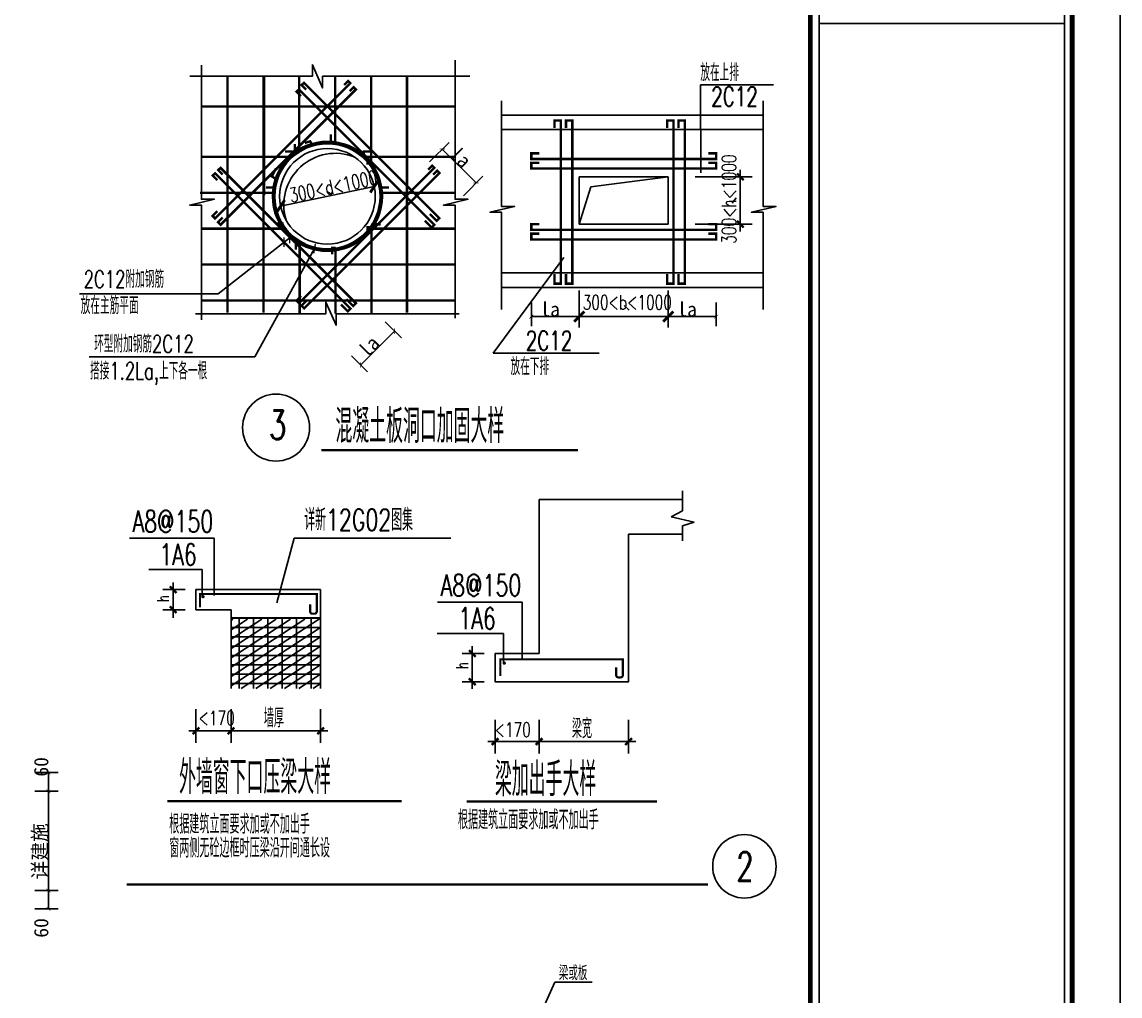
# Model space of a CAD drawing. Header units: inches. Extents: x 18712 to 314639, y 0 to 420500.
# Drawn here: x 114669 to 137612, y 379680 to 400027 of the extents above; entities that cross this region are included whole.
import ezdxf

# ---------------------------------------------------------------- set-up
doc = ezdxf.new("R2010")
doc.units = ezdxf.units.IN
doc.header["$LTSCALE"] = 1000
doc.header["$MEASUREMENT"] = 0
doc.layers.get('0').update_dxf_attribs({"true_color": 0xffffff})
for name, color, linetype, true_color in [('1', 7, 'Continuous', 0xffffff), ('BASE_SING_XT_DIM', 3, 'Continuous', 0x00ff00), ('DIM', 3, 'Continuous', 0x00ff00), ('TEXT', 7, 'Continuous', 0xffffff), ('TJ1', 7, 'Continuous', 0x848484), ('TK', 7, 'Continuous', 0xffffff), ('ZG-图框层', 4, 'Continuous', 0x00ffff), ('柱', 2, 'Continuous', 0xffff00), ('柱__箍筋', 1, 'Continuous', 0xff0000), ('柱__纵筋', 1, 'Continuous', 0xff0000), ('钢筋标注', 7, 'Continuous', 0xadadad)]:
    doc.layers.add(name, color=color, linetype=linetype, true_color=true_color)
doc.styles.add('TSSD_Rein', font='txt.shx', dxfattribs={"height": 0.2, "bigfont": 'gbcbig.shx'})
doc.dimstyles.new('TSSD_1_1', dxfattribs={"dimtxt": 300, "dimasz": 80, "dimexe": 200, "dimexo": 250, "dimgap": 60, "dimtad": 1, "dimdec": 0, "dimzin": 0, "dimdsep": 46, "dimtxsty": 'Standard', "dimblk": 'ARCHTICK', "dimblk1": 'ARCHTICK', "dimblk2": 'ARCHTICK', "dimcen": 0, "dimclrd": 256, "dimclre": 256, "dimclrt": 7, "dimadec": 0, "dimazin": 0, "dimtfac": 1, "dimtdec": 4, "dimtix": 1, "dimtmove": 2, "dimatfit": 3, "dimldrblk": 'ARCHTICK', "dimfxl": 1, "dimtolj": 1, "dimtzin": 0, "dimarcsym": 0})

# ---------------------------------------------------------------- blocks, each defined once
blk = doc.blocks.new('_DIMX')
at = {"lineweight": -3}
blk.add_line((-150, 0), (150, 0), dxfattribs=at)
at = {"lineweight": -3, "const_width": 50}
blk.add_lwpolyline([(-70, -70), (70, 70)], dxfattribs=at)
blk = doc.blocks.new('_ArchTick')
at = {"color": 0, "linetype": 'ByBlock', "const_width": 0.15}
blk.add_lwpolyline([(-0.5, -0.5), (0.5, 0.5)], dxfattribs=at)
blk = doc.blocks.new('*D80')
at = {"layer": 'Defpoints', "color": 0, "transparency": 16777216}
for p in [(123007, 396928), (124157, 396664), (123714, 396220)]:
    blk.add_point(p, dxfattribs=at)
at = {"layer": 'DIM', "lineweight": -2, "transparency": 16777216}
for p, q in [((123184, 397104), (123592, 397512)), ((123450, 397371), (124157, 396664)), ((123891, 396397), (124299, 396805))]:
    blk.add_line(p, q, dxfattribs=at)
at = {"layer": 'DIM', "lineweight": -2, "transparency": 16777216, "xscale": 80, "yscale": 80, "zscale": 80}
for p, rotation in [((123450, 397371), 135.0003632076272), ((124157, 396664), 315.0003632076272)]:
    blk.add_blockref('_ArchTick', p, dxfattribs=dict(at, rotation=rotation))
at = {"layer": 'DIM', "color": 7, "true_color": 0xffffff, "transparency": 16777216, "insert": (123834, 397199), "char_height": 300, "attachment_point": 5, "rotation": 315.0004}
blk.add_mtext('\\A1;la', dxfattribs=at)
blk = doc.blocks.new('DI')
at = {"lineweight": -3, "const_width": 30}
blk.add_lwpolyline([(-71, -71), (71, 71)], dxfattribs=at)
blk = doc.blocks.new('_ArchTick##')
at = {"color": 0, "linetype": 'ByBlock', "lineweight": -3, "const_width": 0.4}
blk.add_lwpolyline([(-0.71, -0.71), (0.71, 0.71)], dxfattribs=at)
blk = doc.blocks.new('*D81')
at = {"layer": 'Defpoints', "color": 0, "transparency": 16777216}
for p in [(122084, 393939), (121377, 393232), (121747, 392862)]:
    blk.add_point(p, dxfattribs=at)
at = {"layer": 'DIM', "lineweight": -2, "transparency": 16777216}
for p, q in [((122261, 393763), (122596, 393428)), ((122454, 393569), (121747, 392862)), ((121554, 393056), (121889, 392721))]:
    blk.add_line(p, q, dxfattribs=at)
at = {"layer": 'DIM', "lineweight": -2, "transparency": 16777216, "xscale": 80, "yscale": 80, "zscale": 80}
for p, rotation in [((122454, 393569), 44.99963679238986), ((121747, 392862), 224.9996367923898)]:
    blk.add_blockref('_ArchTick', p, dxfattribs=dict(at, rotation=rotation))
at = {"layer": 'DIM', "color": 7, "true_color": 0xffffff, "transparency": 16777216, "insert": (121919, 393246), "char_height": 300, "attachment_point": 5, "rotation": 44.9996}
blk.add_mtext('\\A1;la', dxfattribs=at)
blk = doc.blocks.new('*D82')
at = {"layer": 'Defpoints', "color": 0, "transparency": 16777216}
for p in [(125312, 394417), (126312, 394417), (126312, 393872)]:
    blk.add_point(p, dxfattribs=at)
at = {"layer": 'DIM', "lineweight": -2, "transparency": 16777216}
for p, q in [((125312, 394167), (125312, 393672)), ((126312, 394167), (126312, 393672)), ((125312, 393872), (126312, 393872))]:
    blk.add_line(p, q, dxfattribs=at)
at = {"layer": 'DIM', "lineweight": -2, "transparency": 16777216, "xscale": 80, "yscale": 80, "zscale": 80, "rotation": 180}
blk.add_blockref('_ArchTick', (125312, 393872), dxfattribs=at)
at = {"layer": 'DIM', "lineweight": -2, "transparency": 16777216, "xscale": 80, "yscale": 80, "zscale": 80}
blk.add_blockref('_ArchTick', (126312, 393872), dxfattribs=at)
at = {"layer": 'DIM', "color": 7, "true_color": 0xffffff, "transparency": 16777216, "insert": (125705, 394022), "char_height": 300, "attachment_point": 5}
blk.add_mtext('\\A1;la', dxfattribs=at)
blk = doc.blocks.new('*D83')
at = {"layer": 'Defpoints', "color": 0, "transparency": 16777216}
for p in [(128174, 394417), (129174, 394417), (129174, 393872)]:
    blk.add_point(p, dxfattribs=at)
at = {"layer": 'DIM', "lineweight": -2, "transparency": 16777216}
for p, q in [((128174, 394167), (128174, 393672)), ((129174, 394167), (129174, 393672)), ((128174, 393872), (129174, 393872))]:
    blk.add_line(p, q, dxfattribs=at)
at = {"layer": 'DIM', "lineweight": -2, "transparency": 16777216, "xscale": 80, "yscale": 80, "zscale": 80, "rotation": 180}
blk.add_blockref('_ArchTick', (128174, 393872), dxfattribs=at)
at = {"layer": 'DIM', "lineweight": -2, "transparency": 16777216, "xscale": 80, "yscale": 80, "zscale": 80}
blk.add_blockref('_ArchTick', (129174, 393872), dxfattribs=at)
at = {"layer": 'DIM', "color": 7, "true_color": 0xffffff, "transparency": 16777216, "insert": (128567, 394022), "char_height": 300, "attachment_point": 5}
blk.add_mtext('\\A1;la', dxfattribs=at)
blk = doc.blocks.new('*D98')
at = {"layer": 'Defpoints', "color": 0, "transparency": 16777216}
for p in [(114689, 384347), (115222, 384347), (114689, 383958)]:
    blk.add_point(p, dxfattribs=at)
at = {"layer": 'DIM', "lineweight": -2, "transparency": 16777216}
for p, q in [((114939, 384347), (115422, 384347)), ((115222, 383958), (115222, 384347)), ((114939, 383958), (115422, 383958))]:
    blk.add_line(p, q, dxfattribs=at)
at = {"layer": 'DIM', "lineweight": -2, "transparency": 16777216, "xscale": 80, "yscale": 80, "zscale": 80}
for p, rotation in [((115222, 384347), 90), ((115222, 383958), 270)]:
    blk.add_blockref('_ArchTick', p, dxfattribs=dict(at, rotation=rotation))
at = {"layer": 'DIM', "color": 7, "true_color": 0xffffff, "transparency": 16777216, "insert": (115072, 384467), "char_height": 300, "attachment_point": 5, "rotation": 90}
blk.add_mtext('\\A1;60', dxfattribs=at)
blk = doc.blocks.new('*D116')
at = {"layer": 'Defpoints', "color": 0, "transparency": 16777216}
for p in [(114689, 383958), (115222, 383958), (114689, 381882)]:
    blk.add_point(p, dxfattribs=at)
at = {"layer": 'DIM', "lineweight": -2, "transparency": 16777216}
for p, q in [((114939, 383958), (115422, 383958)), ((115222, 381882), (115222, 383958)), ((114939, 381882), (115422, 381882))]:
    blk.add_line(p, q, dxfattribs=at)
at = {"layer": 'DIM', "lineweight": -2, "transparency": 16777216, "xscale": 80, "yscale": 80, "zscale": 80}
for p, rotation in [((115222, 383958), 90), ((115222, 381882), 270)]:
    blk.add_blockref('_ArchTick', p, dxfattribs=dict(at, rotation=rotation))
at = {"layer": 'DIM', "color": 7, "true_color": 0xffffff, "transparency": 16777216, "insert": (115058, 382703), "char_height": 300, "attachment_point": 5, "rotation": 90}
blk.add_mtext('\\A1;详建施', dxfattribs=at)
blk = doc.blocks.new('*D117')
at = {"layer": 'Defpoints', "color": 0, "transparency": 16777216}
for p in [(114689, 381882), (115222, 381882), (114689, 381498)]:
    blk.add_point(p, dxfattribs=at)
at = {"layer": 'DIM', "lineweight": -2, "transparency": 16777216}
for p, q in [((114939, 381882), (115422, 381882)), ((115222, 381498), (115222, 381882)), ((114939, 381498), (115422, 381498))]:
    blk.add_line(p, q, dxfattribs=at)
at = {"layer": 'DIM', "lineweight": -2, "transparency": 16777216, "xscale": 80, "yscale": 80, "zscale": 80}
for p, rotation in [((115222, 381882), 90), ((115222, 381498), 270)]:
    blk.add_blockref('_ArchTick', p, dxfattribs=dict(at, rotation=rotation))
at = {"layer": 'DIM', "color": 7, "true_color": 0xffffff, "transparency": 16777216, "insert": (115072, 381102), "char_height": 300, "attachment_point": 5, "rotation": 90}
blk.add_mtext('\\A1;60', dxfattribs=at)

msp = doc.modelspace()

# ---------------------------------------------------------------- linework, layer by layer
at = {"lineweight": -3}
for p, q in [((119735, 396409.8), (119735, 398891.7)), ((128851.5, 396873.7), (128849, 398716)), ((128849, 398716), (130374.9, 398716)), ((124688.1, 398083.4), (130152.8, 398083.4)), ((124688.1, 397783.4), (130152.8, 397783.4)), ((128173.9, 396789.6), (126312.2, 396789.6)), ((126312.2, 396789.6), (126312.2, 395802.4)), ((126551.7, 396581.6), (128173.9, 396789.6)), ((128173.9, 395802.4), (128173.9, 396789.6)), ((128738.2, 396789.6), (129928.1, 396789.6)), ((129678.1, 396790.6), (129678.1, 396791.6)), ((129678.1, 395802.4), (129678.1, 396789.6)), ((121035.3, 396487), (121146.1, 396422)), ((126312.2, 395802.4), (126551.7, 396581.6)), ((126312.2, 395802.4), (128173.9, 395802.4)), ((128738.2, 395802.4), (129928.1, 395802.4)), ((129678.1, 395801.4), (129678.1, 395800.4)), ((120271.9, 395524.1), (118767.8, 394348.2)), ((120782.1, 395293.6), (119535.2, 393029.2)), ((125989.3, 395106.2), (124511.3, 393107.1)), ((124688.1, 394783.4), (130152.8, 394783.4)), ((124688.1, 394483.4), (130152.8, 394483.4)), ((115868.8, 394348.2), (118767.8, 394348.2)), ((119535.2, 393029.2), (116075.9, 393029.2)), ((124511.3, 393107.1), (126728.3, 393107.1)), ((125473.5, 390052.2), (128468.1, 390052.2)), ((125473.5, 390052.2), (125473.5, 386834.7)), ((128467.5, 390233.2), (128467.5, 389812.4)), ((128467.5, 389812.4), (128235.4, 389690)), ((128235.4, 389690), (128713, 389576.8)), ((128713, 389576.8), (128468.1, 389503)), ((128468.1, 389503), (128468.1, 389190.6)), ((118686.8, 389242.9), (116916.3, 389242.9)), ((119991.2, 387891), (120356.3, 389242.9)), ((123629.5, 389242.9), (120356.3, 389242.9)), ((127344.1, 389330), (128468.1, 389330)), ((127344.1, 389330), (127344.1, 386245.3)), ((118433.1, 388589.7), (117317.6, 388589.7)), ((118304.1, 387750.4), (118304.1, 388168.7)), ((118304.1, 388168.7), (120907.9, 388168.7)), ((120907.9, 387579.3), (120907.9, 388168.7)), ((119037.4, 387750.4), (118304.1, 387750.4)), ((119037.4, 387750.4), (119037.4, 386105.8)), ((125122.9, 387908.9), (123352.4, 387908.9)), ((120907.9, 387579.3), (119037.4, 387579.3)), ((119037.4, 386356.2), (120907.9, 387572.3)), ((119037.4, 387570.7), (120907.9, 387570.7)), ((119037.4, 387526.3), (119077.8, 387552.6)), ((119037.4, 387331.3), (119377.7, 387552.6)), ((119037.4, 387136.3), (119677.7, 387552.6)), ((119037.4, 386941.3), (119977.7, 387552.6)), ((119037.4, 386746.3), (120277.6, 387552.6)), ((119037.4, 386551.2), (120577.6, 387552.6)), ((119208.2, 386105.8), (119208.2, 387552.6)), ((119508.2, 386105.8), (119508.2, 387552.6)), ((119808.2, 386105.8), (119808.2, 387552.6)), ((120108.2, 386105.8), (120108.2, 387552.6)), ((120408.2, 386105.8), (120408.2, 387552.6)), ((120708.2, 386105.8), (120708.2, 387552.6)), ((120907.9, 387579.3), (120907.9, 386105.8)), ((119037.4, 386161.2), (120907.9, 387377.3)), ((119037.4, 387375.7), (120907.9, 387375.7)), ((119037.4, 387180.7), (120907.9, 387180.7)), ((119252.1, 386105.8), (120907.9, 387182.3)), ((124727.3, 387255.7), (123341.3, 387255.7)), ((119037.4, 386985.7), (120907.9, 386985.7)), ((119552.1, 386105.8), (120907.9, 386987.3)), ((119037.4, 386790.7), (120907.9, 386790.7)), ((119852, 386105.8), (120907.9, 386792.2)), ((119037.4, 386595.7), (120907.9, 386595.7)), ((119037.4, 386400.7), (120907.9, 386400.7)), ((120152, 386105.8), (120907.9, 386597.2)), ((120452, 386105.8), (120907.9, 386402.2)), ((119037.4, 386205.7), (120907.9, 386205.7)), ((120751.9, 386105.8), (120907.9, 386207.2)), ((125360.5, 378982.2), (125802.4, 379966.5)), ((125802.4, 379966.5), (126580.3, 379966.5))]:
    msp.add_line(p, q, dxfattribs=at)
at = {"color": 0, "linetype": 'ByBlock', "lineweight": -3}
for p, q in [((122029.2, 396589.2), (120073.9, 396180.1)), ((126312.2, 394416.8), (126312.2, 393647.4)), ((128173.9, 394416.8), (128173.9, 393647.4)), ((128323.9, 393872.4), (126162.2, 393872.4)), ((117614.1, 388168.7), (118077.7, 388168.7)), ((117827.7, 388167.7), (117827.7, 387580.3)), ((117614.1, 387750), (118077.7, 387750)), ((123864.5, 386834.7), (124328.1, 386834.7)), ((124078.1, 386833.7), (124078.1, 386246.3)), ((123864.5, 386245.3), (124328.1, 386245.3)), ((118304.1, 385672.1), (118304.1, 384968.7)), ((119037.4, 385672.1), (119037.4, 384968.7)), ((120907.9, 385672.1), (120907.9, 384968.7)), ((124554.5, 385448.3), (124554.5, 384744.9)), ((125473.5, 385448.3), (125473.5, 384744.9)), ((127344.1, 385448.3), (127344.1, 384744.9)), ((118304.1, 385218.7), (118953.3, 385218.7)), ((119037.4, 385218.7), (120907.9, 385218.7)), ((124554.5, 384994.9), (125389.5, 384994.9)), ((125473.5, 384994.9), (127260, 384994.9))]:
    msp.add_line(p, q, dxfattribs=at)
at = {"lineweight": -3}
for points in [[(123716.9, 393842.6), (123716.9, 396203.1), (123474.6, 396203.1), (123989.5, 396324.1), (123716.9, 396324.1), (123716.9, 399231)], [(118416.5, 393805.5), (118416.5, 396203.1), (118174.2, 396203.1), (118689.1, 396324.1), (118416.5, 396324.1), (118416.5, 399123.9)], [(118174.3, 398891.7), (120737, 398891.7), (120737, 399133.9), (120949, 398649.6), (120949, 398891.7), (124029.2, 398891.7)], [(124688.1, 394024.1), (124688.1, 396052), (124445.8, 396052), (124960.7, 396173.1), (124688.1, 396173.1), (124688.1, 398382.6)], [(130152.8, 394024.1), (130152.8, 396052), (129910.5, 396052), (130425.4, 396173.1), (130152.8, 396173.1), (130152.8, 398382.6)], [(118292.4, 393933), (121021.2, 393933), (121021.2, 394175.1), (121233.3, 393690.9), (121233.3, 393933), (123805.8, 393933)], [(127344.1, 386834.7), (127344.1, 386245.3), (124554.5, 386245.3), (124554.5, 386834.7), (125473.5, 386834.7)]]:
    msp.add_lwpolyline(points, dxfattribs=at)
for points, const_width in [([(121401.4, 398712), (121484.9, 398795.5), (121531.8, 398748.7), (118705, 395921.9), (118651.7, 395975.2), (118750.5, 396074)], 50), ([(118963.2, 393958.1), (118963.2, 398891.7)], 50), ([(119713.2, 393958.1), (119713.2, 398891.7)], 50), ([(120463.2, 397321.9), (120463.2, 398891.7)], 50), ([(120607, 398614.9), (120511, 398710.8), (120563, 398755.7), (123389.8, 395929), (123333.9, 395873.1), (123191.5, 396015.5)], 50), ([(121213.2, 397494.3), (121213.2, 398891.7)], 50), ([(121963.2, 397011.7), (121963.2, 398891.7)], 50), ([(122713.2, 393958.1), (122713.2, 398891.7)], 50), ([(121515.2, 398580.9), (121598.6, 398664.3), (121645.5, 398617.5), (118818.7, 395790.7), (118765.4, 395844), (118864.2, 395942.8)], 50), ([(120501.5, 398476.6), (120405.5, 398572.6), (120457.6, 398617.5), (123284.3, 395790.7), (123228.5, 395734.8), (123086, 395877.3)], 50), ([(118416.5, 398261.3), (123716.9, 398261.3)], 50), ([(125798.4, 397809.8), (125798.4, 397968.3), (125930.6, 397968.3), (125930.6, 394561), (125798.4, 394561), (125798.4, 394759.1)], 50), ([(126036.3, 397809.8), (126036.3, 397968.3), (126168.5, 397968.3), (126168.5, 394561), (126036.3, 394561), (126036.3, 394759.1)], 50), ([(128150.8, 397809.8), (128150.8, 397968.3), (128282.9, 397968.3), (128282.9, 394561), (128150.8, 394561), (128150.8, 394759.1)], 50), ([(128388.6, 397809.8), (128388.6, 397968.3), (128520.8, 397968.3), (128520.8, 394561), (128388.6, 394561), (128388.6, 394759.1)], 50), ([(121220.9, 397495.7), (121120.2, 397495.7), (121120.2, 397678.6)], 50), ([(120470.9, 397323.4), (120370.4, 397323.4), (120370.4, 397481)], 50), ([(120733.7, 397462.6), (120689.8, 397535.6), (120580, 397499.1)], 50), ([(118416.5, 397209.7), (120325.8, 397209.7)], 50), ([(120325.8, 397209.7), (120325.8, 397323.4), (120161.8, 397323.4)], 50), ([(121777.3, 397209.7), (123716.9, 397209.7)], 50), ([(121814.6, 397209.7), (121814.6, 397323.4), (121980.1, 397323.4)], 50), ([(121970.9, 397073.6), (121886.1, 397073.6), (121886.1, 397208.5)], 50), ([(125481.3, 397283.2), (125312.2, 397283.2), (125312.2, 397164.4), (129173.9, 397164.4), (129173.9, 397283.2), (129009.8, 397283.2)], 50), ([(118862.6, 396837.8), (118766.6, 396933.8), (118818.7, 396978.6), (121645.5, 394151.9), (121589.6, 394096), (121447.2, 394238.5)], 50), ([(119985.8, 396741.4), (119890.3, 396799.4), (119973.9, 396966.5)], 50), ([(123154, 396942), (123237.5, 397025.5), (123284.3, 396978.6), (120457.6, 394151.9), (120404.2, 394205.2), (120503.1, 394304)], 50), ([(123260.1, 396836), (123343.5, 396919.4), (123390.4, 396872.6), (120563.6, 394045.8), (120510.3, 394099.1), (120609.1, 394197.9)], 50), ([(125481.3, 397085.1), (125312.2, 397085.1), (125312.2, 396966.3), (129173.9, 396966.3), (129173.9, 397085.1), (129009.8, 397085.1)], 50), ([(118749.5, 396724.6), (118653.5, 396820.6), (118705.6, 396865.5), (121532.4, 394038.7), (121476.5, 393982.9), (121334, 394125.3)], 50), ([(119956, 396459.7), (118386.2, 396459.7)], 50), ([(119929.4, 396459.7), (119929.4, 396568.1), (119765.8, 396568.1)], 50), ([(122147.1, 396459.7), (123716.9, 396459.7)], 50), ([(122173.7, 396459.7), (122173.7, 396568.1), (122337.2, 396568.1)], 50), ([(120110.4, 395709.7), (120110.4, 395818.8), (119978.8, 395818.8)], 50), ([(121970.9, 393933), (121970.9, 395782.8)], 50), ([(121993.4, 395702.9), (121993.4, 395799.4), (122161.5, 395799.4)], 50), ([(125481.3, 395802.4), (125312.2, 395802.4), (125312.2, 395683.6), (129173.9, 395683.6), (129173.9, 395802.4), (129009.8, 395802.4)], 50), ([(118416.5, 395709.7), (120137, 395709.7)], 50), ([(121970.9, 395738.3), (121886.1, 395738.3), (121886.1, 395579.4)], 50), ([(121975.2, 395709.7), (123716.9, 395709.7)], 50), ([(125481.3, 395604.3), (125312.2, 395604.3), (125312.2, 395485.5), (129173.9, 395485.5), (129173.9, 395604.3), (129009.8, 395604.3)], 50), ([(120470.9, 395426.7), (120388.7, 395426.7), (120388.7, 395270.4)], 50), ([(120470.9, 393933), (120470.9, 395453.3)], 50), ([(121220.9, 395309), (121147.6, 395309), (121147.6, 395173.9)], 50), ([(121220.9, 393933), (121220.9, 395309)], 50), ([(118416.5, 394959.7), (123716.9, 394959.7)], 50), ([(118416.5, 394209.7), (123716.9, 394209.7)], 50), ([(120926.4, 391081.4), (126285.8, 391081.4)], 45), ([(116856.2, 382008.3), (129004.8, 382008.3)], 45)]:
    msp.add_lwpolyline(points, dxfattribs=dict(at, const_width=const_width))
for centre, radius in [((121051.5, 396384.7), 1148.8), ((121051.5, 396384.7), 1143.8), ((121051.5, 396384.7), 1133.8), ((121051.5, 396384.7), 1123.8), ((121051.5, 396384.7), 1118.8), ((121051.5, 396384.7), 1108.8), ((121051.5, 396384.7), 1098.8), ((121051.5, 396384.7), 998.8), ((119977.2, 391552.7), 700)]:
    msp.add_circle(centre, radius, dxfattribs=at)
msp.add_arc((121217.8, 396204), 1079.4, 68.08025, 197.17452, dxfattribs=at)
at = {"layer": '1', "lineweight": -3}
msp.add_circle((129763.3, 382388.9), 662.8, dxfattribs=at)
at = {"layer": 'BASE_SING_XT_DIM', "lineweight": -3}
for p, q in [((129507, 396245.1), (129591.5, 396356.1)), ((127248.2, 394103.2), (127359, 394003.7))]:
    msp.add_line(p, q, dxfattribs=at)
at = {"layer": 'TJ1', "color": 0, "linetype": 'Continuous', "lineweight": -3, "const_width": 50}
for points in [[(117704.7, 383749.3), (122602.8, 383749.3)], [(123960.1, 383745), (127938.6, 383745)]]:
    msp.add_lwpolyline(points, dxfattribs=at)
at = {"layer": 'TK', "lineweight": -3}
msp.add_lwpolyline([(18712.2, 420500), (18712.2, 336400), (137612.2, 336400), (137612.2, 420500)], close=True, dxfattribs=at)
for points, const_width in [([(21212.2, 419500), (21212.2, 337400), (136612.2, 337400), (136612.2, 419500)], 100), ([(131323.9, 412083.8), (136450.9, 412083.8), (136450.9, 355393.9), (131323.9, 355393.9)], 34.7)]:
    msp.add_lwpolyline(points, close=True, dxfattribs=dict(at, const_width=const_width))
at = {"layer": 'TK', "lineweight": -3, "const_width": 100}
msp.add_lwpolyline([(131140.8, 337445.7), (131140.8, 419500)], dxfattribs=at)
at = {"layer": 'TK', "lineweight": -3}
for points in [[(131140.8, 337445.7), (136612.2, 337445.7), (136612.2, 419500)], [(131323.9, 399995.2), (136450.9, 399995.2)]]:
    msp.add_lwpolyline(points, dxfattribs=at)
at = {"layer": 'ZG-图框层', "lineweight": -3}
msp.add_lwpolyline([(18712.2, 336400), (137612.2, 336400), (137612.2, 420500), (18712.2, 420500)], close=True, dxfattribs=at)
at = {"layer": 'ZG-图框层', "lineweight": -3, "const_width": 100}
msp.add_lwpolyline([(21212.2, 337400), (136612.2, 337400), (136612.2, 419500), (21212.2, 419500)], close=True, dxfattribs=at)
at = {"layer": '柱', "color": 2, "lineweight": -3, "true_color": 0xffff00}
for p, q in [((118686.8, 388048.7), (118686.8, 389242.9)), ((118433.1, 388021.9), (118433.1, 388589.7)), ((125122.9, 386714.7), (125122.9, 387908.9)), ((124727.3, 386634), (124727.3, 387255.7))]:
    msp.add_line(p, q, dxfattribs=at)
at = {"layer": '柱__箍筋', "lineweight": -3, "const_width": 35}
for points in [[(118468.1, 388021.9, 1), (118433.1, 388021.9, 1)], [(124762.3, 386634, 1), (124727.3, 386634, 1)]]:
    msp.add_lwpolyline(points, format="xyb", close=True, dxfattribs=at)
at = {"layer": '柱__纵筋', "lineweight": -3, "const_width": 45}
for points in [[(120689.2, 387860.8), (120689, 387715.3, 0.4144495), (120739, 387665.3), (120779.8, 387665.3, 0.4142187), (120829.8, 387715.3), (120829.8, 388077.8), (118386.8, 388077.8), (118386.8, 387801.6)], [(127083.5, 386548.2), (127083.3, 386385.1, 0.4144495), (127133.3, 386335), (127174.1, 386335, 0.4142187), (127224.1, 386385), (127224.1, 386714.7), (124665.4, 386714.7), (124665.4, 386365.3)]]:
    msp.add_lwpolyline(points, format="xyb", dxfattribs=at)

# ---------------------------------------------------------------- block references
for name, p, rotation in [('_DIMX', (129678.1, 396789.6), 270), ('_DIMX', (129678.1, 395802.4), 90), ('DI', (120261.6, 395503.7), 45.00000048999321), ('DI', (120145.7, 395425.4), 45.00000048999321), ('DI', (120782.1, 395293.6), 34.99999956216624)]:
    msp.add_blockref(name, p, dxfattribs=dict(rotation=rotation))
at = {"color": 0, "linetype": 'ByBlock'}
for p, xscale, yscale, rotation in [((122029.2, 396589.2), 150.0000000038639, 150.0000000038639, 11.81631002154342), ((120073.9, 396180.1), 150.0000000038639, 150.0000000038639, 191.8163100215434), ((128173.9, 393872.4), 150, 150, 180)]:
    msp.add_blockref('_ArchTick##', p, dxfattribs=dict(at, xscale=xscale, yscale=yscale, rotation=rotation))
at = {"color": 0, "linetype": 'ByBlock', "xscale": 150, "yscale": 150}
msp.add_blockref('_ArchTick##', (126312.2, 393872.4), dxfattribs=at)
at = {"color": 0, "linetype": 'ByBlock'}
for p, rotation in [((117827.7, 388168.7), 90), ((117827.7, 387750), 270), ((124078.1, 386834.7), 90), ((124078.1, 386245.3), 270), ((118304.1, 385218.7), 180), ((119037.4, 385218.7), 180), ((124554.5, 384994.9), 180), ((125473.5, 384994.9), 180)]:
    msp.add_blockref('_DIMX', p, dxfattribs=dict(at, rotation=rotation))
for p in [(120907.9, 385218.7), (127344.1, 384994.9)]:
    msp.add_blockref('_DIMX', p, dxfattribs=at)

# ---------------------------------------------------------------- texts
at = {"style": 'TSSD_Rein', "width": 0.7}
for s, height, p in [('放在上排', 360, (128843.4, 398792)), ('2C12', 400, (129071.1, 398270.9)), ('2C12附加钢筋', 360, (115956.9, 394473.8)), ('放在主筋平面', 360, (115896.3, 393924.2)), ('300<b<1000', 300, (126385.5, 394022.4)), ('环型附加钢筋2C12', 360, (116176.6, 393122.1)), ('2C12', 400, (125195.1, 393170.2)), ('放在下排', 360, (124877.1, 392651.2)), ('搭接1.2La,上下各一根', 360, (116092.3, 392558.2)), ('3', 600, (119831.8, 391310.2)), ('墙厚', 400, (119723.6, 385289.8)), ('<170', 300, (118358.6, 385339.6)), ('梁宽', 400, (126159.8, 385066)), ('<170', 300, (124545.5, 385095.9)), ('根据建筑立面要求加或不加出手', 400, (117745.4, 383070.7)), ('根据建筑立面要求加或不加出手', 400, (123779.1, 383161.6)), ('窗两侧无砼边框时压梁沿开间通长设', 400, (117745.4, 382572.8)), ('2', 600, (129595, 382086.9)), ('梁或板', 300, (125885.8, 380011.2))]:
    msp.add_text(s, height=height, dxfattribs=at).set_placement(p)
for s, rotation, p in [('300<h<1000', 90, (129590.2, 395394.2)), ('300<d<1000', 12, (120289.9, 396250.2))]:
    msp.add_text(s, height=300, rotation=rotation, dxfattribs=at).set_placement(p)
at = {"color": 1, "true_color": 0xff0000, "style": 'TSSD_Rein', "width": 0.7}
for s, p in [('混凝土板洞口加固大样', (121218, 391232.2)), ('外墙窗下口压梁大样', (117951.7, 383898.4)), ('梁加出手大样', (124550.7, 383854.3))]:
    msp.add_text(s, height=700, dxfattribs=at).set_placement(p)
at = {"layer": 'TEXT', "color": 0, "style": 'TSSD_Rein', "width": 0.7}
for s, p in [('A8@150', (116978.4, 389369.9)), ('详新12G02图集', (120567.5, 389401.5)), ('1A6', (117536.8, 388676.9)), ('A8@150', (123414.6, 388035.9)), ('1A6', (123787.3, 387342.8))]:
    msp.add_text(s, height=450, dxfattribs=at).set_placement(p)
at = {"layer": '钢筋标注', "style": 'TSSD_Rein', "width": 0.7}
for p in [(117740.8, 387911.7), (123991.2, 386512.8)]:
    msp.add_text('h', height=250, rotation=90, dxfattribs=at).set_placement(p)

# ---------------------------------------------------------------- dimensions: what is measured, and where the dimension line sits
at = {"layer": 'DIM'}
for base, p1, p2, angle, text, picture, middle in [((124157.4, 396663.8), (123006.9, 396927.6), (123714.1, 396220.4), 315.00036, 'la', '*D80', (123834.2, 397199.2)), ((126312.2, 393872.4), (125312.2, 394416.8), (126312.2, 394416.8), 180, 'la', '*D82', (125705.1, 394022.4)), ((129173.9, 393872.4), (128173.9, 394416.8), (129173.9, 394416.8), 180, 'la', '*D83', (128566.8, 394022.4)), ((121747.4, 392862), (122084.2, 393939.4), (121377.1, 393232.3), 224.99964, 'la', '*D81', (121919.1, 393245.9)), ((115222.5, 384346.6), (114688.8, 383958.2), (114688.8, 384346.6), 270, '60', '*D98', (115072.5, 384467)), ((115222.5, 383958.2), (114688.8, 381881.8), (114688.8, 383958.2), 270, '详建施', '*D116', (115057.7, 382702.5)), ((115222.5, 381881.8), (114688.8, 381497.5), (114688.8, 381881.8), 270, '60', '*D117', (115072.5, 381101.8))]:
    dim = msp.add_linear_dim(base=base, p1=p1, p2=p2, angle=angle, text=text, dimstyle='TSSD_1_1', override={"dimscale": 1, "dimlfac": 1}, dxfattribs=at)
    dim.commit()
    dim.dimension.update_dxf_attribs({"geometry": picture, "text_midpoint": middle, "dimtype": 160})

doc.saveas('drawing.dxf')
